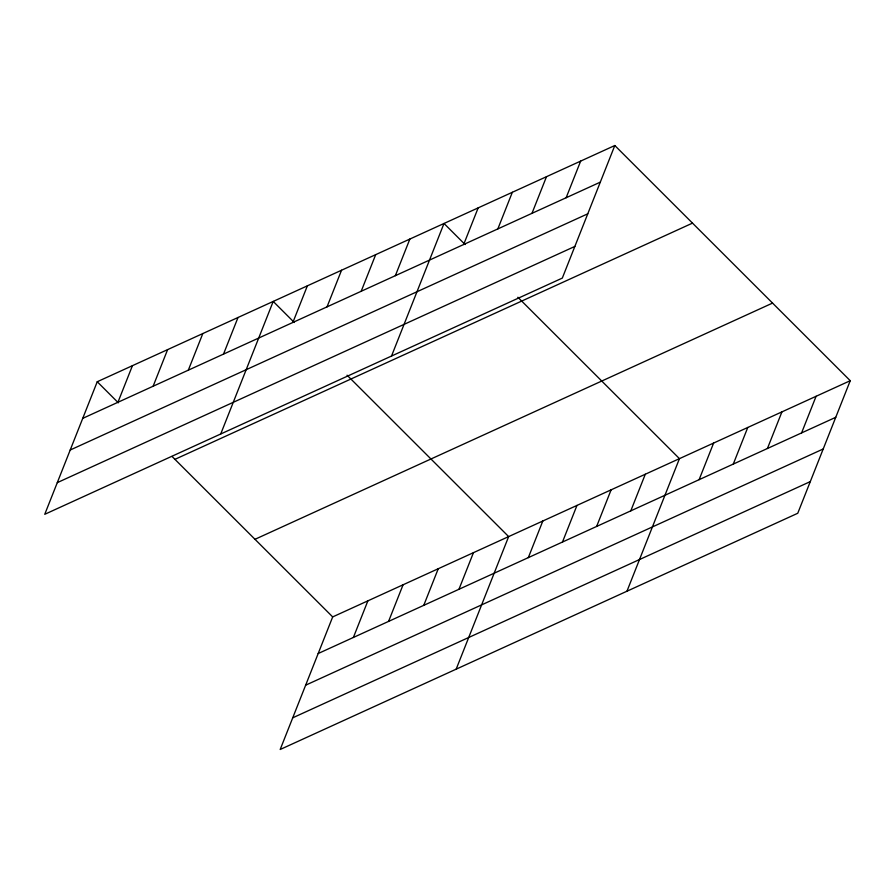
<?xml version="1.0" encoding="UTF-8"?>
<svg xmlns="http://www.w3.org/2000/svg" width="895" height="895" viewBox="0 0 895 895"><rect width="100%" height="100%" fill="white"/><g stroke="black" fill="none" stroke-linecap="round" stroke-linejoin="round"><path stroke-width="1.34" d="M614.809 145.516L97.242 381.74L44.75 514.301L562.317 278.088L614.809 145.516L850.25 380.699L797.758 513.26L280.191 749.484L332.683 616.912L850.25 380.699M117.927 402.291L132.438 365.675M153.123 386.237L167.622 349.609M188.319 370.172L202.818 333.544M223.515 354.107L238.014 317.49M220.718 433.997L273.21 301.425L294.31 322.502M292.866 322.457L307.377 285.829M327.033 306.862L341.532 270.245M361.188 291.278L375.687 254.65M395.355 275.682L409.854 239.066M391.518 356.042L444.009 223.47L465.109 244.548M463.666 244.503L478.165 207.886M497.833 228.919L512.332 192.291M353.38 637.475L367.879 600.847M531.988 213.323L546.487 176.707M388.564 621.41L403.074 584.782M566.143 197.739L580.654 161.111M423.76 605.344L438.259 568.717M458.956 589.279L473.455 552.662M456.17 669.169L508.651 536.597L347.07 375.195M528.318 557.63L542.817 521.002M562.474 542.034L576.973 505.418M596.629 526.45L611.128 489.822M630.796 510.855L645.295 474.238M626.959 591.215L679.45 458.643L517.869 297.252M699.107 479.675L713.617 443.059M733.274 464.091L747.772 427.463M767.429 448.496L781.928 411.879M801.584 432.911L816.095 396.284M82.743 418.357L600.31 182.144M70.202 450.017L587.769 213.804M57.291 482.64L574.858 246.427M174.939 459.348L692.506 223.123M254.985 539.305L772.553 303.092M318.184 653.529L835.751 417.316M305.642 685.19L823.21 448.977M292.732 717.812L810.299 481.599M97.242 381.74L118.341 402.817M172.053 456.472L332.683 616.912"/></g></svg>
